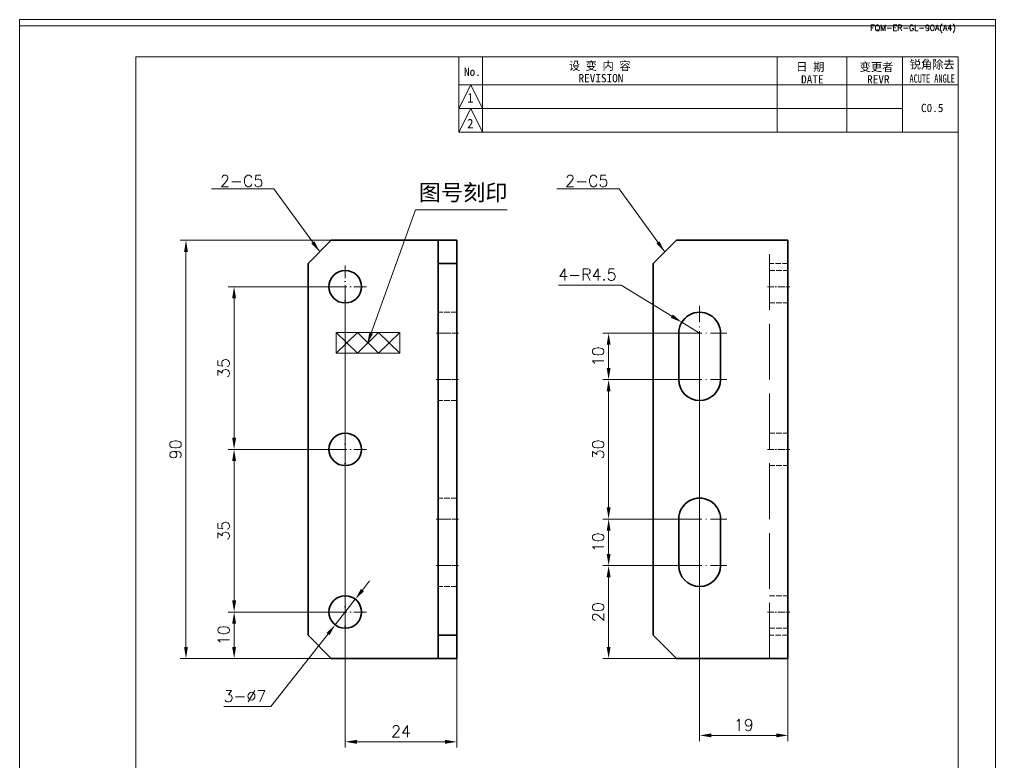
# Model space of a CAD drawing. Header units: millimetres. Extents: x -162325 to -83245, y 277409 to 326486.
# Drawn here: x -161601.6 to -161391.6, y 301376.7 to 301536.3 of the extents above; entities that cross this region are included whole.
import ezdxf
from ezdxf.enums import TextEntityAlignment as Align

# ---------------------------------------------------------------- set-up
doc = ezdxf.new("R2010")
doc.units = ezdxf.units.MM
for name, pattern in [('CENTER2', [28.575, 19.05, -3.175, 3.175, -3.175]), ('DASHDOT', [18.5, 12, -3, 0.5, -3]), ('DASHED', [15, 12, -3]), ('DASHED2', [9.525, 6.35, -3.175])]:
    doc.linetypes.add(name, pattern=pattern)
for name, color, linetype, lineweight in [('A4', 3, 'Continuous', 20), ('中心线', 2, 'CENTER2', 13), ('图框', 7, 'Continuous', 20), ('尺寸线', 3, 'Continuous', 13), ('虚线', 2, 'DASHED2', 25)]:
    doc.layers.add(name, color=color, linetype=linetype, lineweight=lineweight)
doc.styles.add('CH-1', font='')
doc.styles.add('MX_NOTE_STANDARD', font='txt.shx', dxfattribs={"bigfont": 'extfont.shx'})
doc.styles.get("Standard").update_dxf_attribs({"font": 'txt', "bigfont": 'gbcbig.shx'})
doc.styles.get('CH-1').set_extended_font_data('SimSun')
doc.dimstyles.new('副本01', dxfattribs={"dimtxt": 2.5, "dimasz": 2.5, "dimexe": 1.25, "dimexo": 0, "dimgap": 1, "dimtad": 1, "dimdsep": 46, "dimtxsty": 'Standard', "dimcen": 1, "dimclrd": 3, "dimclre": 3, "dimclrt": 1, "dimadec": 1, "dimazin": 2, "dimtfac": 1, "dimtmove": 0, "dimatfit": 3, "dimfxl": 0, "dimtolj": 1, "dimlwd": -1, "dimlwe": -1, "dimarcsym": 0})
doc.dimstyles.new('副本01$3', dxfattribs={"dimtxt": 2.5, "dimasz": 2.5, "dimexe": 1.25, "dimexo": 0, "dimgap": 1, "dimtad": 1, "dimtih": 1, "dimtoh": 1, "dimdsep": 46, "dimtxsty": 'Standard', "dimcen": 1, "dimclrd": 3, "dimclre": 3, "dimclrt": 1, "dimadec": 1, "dimazin": 2, "dimtfac": 1, "dimtmove": 0, "dimatfit": 3, "dimfxl": 0, "dimtolj": 1, "dimlwd": -1, "dimlwe": -1, "dimarcsym": 0})
doc.dimstyles.new('副本01$4', dxfattribs={"dimtxt": 2.5, "dimasz": 2.5, "dimexe": 1.25, "dimexo": 0, "dimgap": 1, "dimtad": 1, "dimtih": 1, "dimtoh": 1, "dimdsep": 46, "dimtxsty": 'Standard', "dimcen": 1, "dimclrd": 3, "dimclre": 3, "dimclrt": 1, "dimadec": 1, "dimazin": 2, "dimtfac": 1, "dimtmove": 0, "dimatfit": 3, "dimfxl": 0, "dimtolj": 1, "dimlwd": -1, "dimlwe": -1, "dimarcsym": 0})

# ---------------------------------------------------------------- blocks, each defined once
blk = doc.blocks.new('1比1 竖框')
at = {"layer": '图框'}
for p, q in [((0, 0), (0, 297)), ((0, 297), (210, 297)), ((178, 297), (202, 297)), ((210, 297), (210, 0)), ((25, 289), (202, 289)), ((25, 10), (25, 289)), ((25, 272.79), (25, 289)), ((94.55, 272.79), (94.55, 289)), ((99.62, 289), (99.62, 272.79)), ((163, 289), (163, 272.79)), ((163, 289), (163, 272.79)), ((163, 289), (163, 272.79)), ((163, 289), (163, 272.79)), ((163, 289), (163, 272.79)), ((178, 289), (178, 272.79)), ((178, 289), (178, 272.79)), ((178, 289), (178, 272.79)), ((178, 289), (178, 272.79)), ((178, 289), (178, 272.79)), ((178, 289), (202, 289)), ((178, 289), (202, 289)), ((178, 289), (202, 289)), ((178, 289), (202, 289)), ((202, 289), (178, 289)), ((190, 289), (190, 272.79)), ((190, 289), (190, 272.79)), ((190, 289), (190, 272.79)), ((190, 289), (190, 272.79)), ((190, 289), (190, 272.79)), ((202, 289), (202, 10)), ((94.55, 277.86), (97.09, 282.93)), ((94.55, 282.93), (190, 282.93)), ((94.55, 282.93), (190, 282.93)), ((94.55, 282.93), (190, 282.93)), ((94.55, 282.93), (190, 282.93)), ((97.09, 282.93), (99.62, 277.86)), ((190, 282.93), (202, 282.93)), ((190, 282.93), (202, 282.93)), ((190, 282.93), (202, 282.93)), ((190, 282.93), (202, 282.93)), ((94.55, 272.79), (97.09, 277.86)), ((94.55, 277.86), (190, 277.86)), ((94.55, 277.86), (190, 277.86)), ((94.55, 277.86), (190, 277.86)), ((94.55, 277.86), (190, 277.86)), ((97.09, 277.86), (99.62, 272.79)), ((94.55, 272.79), (202, 272.79)), ((202, 272.79), (94.55, 272.79)), ((94.55, 272.79), (202, 272.79)), ((94.55, 272.79), (202, 272.79))]:
    blk.add_line(p, q, dxfattribs=at)
at = {"layer": '图框', "style": 'CH-1'}
for s, height, p in [('设 变 内 容', 1.775, (124.84, 287.09)), ('日 期', 1.775, (170.17, 286.84)), ('变更者', 1.775, (184.38, 286.84)), ('锐角除去', 1.775, (196.38, 287.37)), ('No.', 1.775, (97.45, 285.73)), ('REVISION', 1.775, (125.11, 284.38)), ('DATE', 1.775, (170.59, 284.13)), ('REVR', 1.775, (184.8, 284.13)), ('1', 2.03, (97, 280.16)), ('C0.5', 1.775, (196.38, 277.97)), ('2', 2.03, (97, 274.61))]:
    blk.add_text(s, height=height, dxfattribs=at).set_placement(p, align=Align.MIDDLE)
at = {"layer": '图框', "style": 'CH-1', "width": 0.7}
blk.add_text('ACUTE ANGLE', height=1.7746, dxfattribs=at).set_placement((196.38, 284.31), align=Align.MIDDLE)
at = {"layer": '图框', "insert": (192.25, 295), "char_height": 1.25, "width": 39, "attachment_point": 5}
blk.add_mtext('{\\Ftxt,@extfont2|c134;FQM-ER-GL-90A(A4)}', dxfattribs=at)
blk = doc.blocks.new('*D533')
at = {"layer": 'Defpoints', "color": 0, "transparency": 16777216}
for p in [(-161531.56, 301478.82), (-161507.56, 301408.14), (-161531.56, 301380.9)]:
    blk.add_point(p, dxfattribs=at)
at = {"layer": '尺寸线', "color": 3, "transparency": 16777216}
for p, q in [((-161531.56, 301478.82), (-161531.56, 301379.65)), ((-161507.56, 301408.14), (-161507.56, 301379.65)), ((-161510.06, 301380.9), (-161529.06, 301380.9))]:
    blk.add_line(p, q, dxfattribs=at)
for points in [[(-161529.06, 301381.32), (-161529.06, 301380.48), (-161531.56, 301380.9)], [(-161510.06, 301381.32), (-161510.06, 301380.48), (-161507.56, 301380.9)]]:
    blk.add_solid(points, dxfattribs=at)
at = {"layer": '尺寸线', "color": 1, "transparency": 16777216, "insert": (-161519.56, 301383.15), "char_height": 2.5, "attachment_point": 5}
blk.add_mtext('\\A1;24', dxfattribs=at)
blk = doc.blocks.new('*D534')
at = {"layer": 'Defpoints', "color": 0, "transparency": 16777216}
for p in [(-161555.47, 301408.82), (-161531.56, 301408.82), (-161524.56, 301398.82)]:
    blk.add_point(p, dxfattribs=at)
at = {"layer": '尺寸线', "color": 3, "transparency": 16777216}
for p, q in [((-161531.56, 301408.82), (-161556.72, 301408.82)), ((-161555.47, 301401.32), (-161555.47, 301406.32)), ((-161524.56, 301398.82), (-161556.72, 301398.82))]:
    blk.add_line(p, q, dxfattribs=at)
for points in [[(-161555.89, 301406.32), (-161555.05, 301406.32), (-161555.47, 301408.82)], [(-161555.89, 301401.32), (-161555.05, 301401.32), (-161555.47, 301398.82)]]:
    blk.add_solid(points, dxfattribs=at)
at = {"layer": '尺寸线', "color": 1, "transparency": 16777216, "insert": (-161557.72, 301403.82), "char_height": 2.5, "attachment_point": 5, "rotation": 90}
blk.add_mtext('\\A1;10', dxfattribs=at)
blk = doc.blocks.new('*D535')
at = {"layer": 'Defpoints', "color": 0, "transparency": 16777216}
for p in [(-161555.47, 301443.82), (-161531.56, 301443.82), (-161531.56, 301408.82)]:
    blk.add_point(p, dxfattribs=at)
at = {"layer": '尺寸线', "color": 3, "transparency": 16777216}
for p, q in [((-161531.56, 301443.82), (-161556.72, 301443.82)), ((-161555.47, 301411.32), (-161555.47, 301441.32)), ((-161531.56, 301408.82), (-161556.72, 301408.82))]:
    blk.add_line(p, q, dxfattribs=at)
for points in [[(-161555.89, 301441.32), (-161555.05, 301441.32), (-161555.47, 301443.82)], [(-161555.89, 301411.32), (-161555.05, 301411.32), (-161555.47, 301408.82)]]:
    blk.add_solid(points, dxfattribs=at)
at = {"layer": '尺寸线', "color": 1, "transparency": 16777216, "insert": (-161557.72, 301426.32), "char_height": 2.5, "attachment_point": 5, "rotation": 90}
blk.add_mtext('\\A1;35', dxfattribs=at)
blk = doc.blocks.new('*D536')
at = {"layer": 'Defpoints', "color": 0, "transparency": 16777216}
for p in [(-161555.47, 301478.82), (-161531.56, 301478.82), (-161531.56, 301443.82)]:
    blk.add_point(p, dxfattribs=at)
at = {"layer": '尺寸线', "color": 3, "transparency": 16777216}
for p, q in [((-161531.56, 301478.82), (-161556.72, 301478.82)), ((-161555.47, 301446.32), (-161555.47, 301476.32)), ((-161531.56, 301443.82), (-161556.72, 301443.82))]:
    blk.add_line(p, q, dxfattribs=at)
for points in [[(-161555.89, 301476.32), (-161555.05, 301476.32), (-161555.47, 301478.82)], [(-161555.89, 301446.32), (-161555.05, 301446.32), (-161555.47, 301443.82)]]:
    blk.add_solid(points, dxfattribs=at)
at = {"layer": '尺寸线', "color": 1, "transparency": 16777216, "insert": (-161557.72, 301461.32), "char_height": 2.5, "attachment_point": 5, "rotation": 90}
blk.add_mtext('\\A1;35', dxfattribs=at)
blk = doc.blocks.new('*D537')
at = {"layer": 'Defpoints', "color": 0, "transparency": 16777216}
for p in [(-161455.31, 301468.82), (-161436.31, 301412.32), (-161455.31, 301382.28)]:
    blk.add_point(p, dxfattribs=at)
at = {"layer": '尺寸线', "color": 3, "transparency": 16777216}
for p, q in [((-161455.31, 301468.82), (-161455.31, 301381.03)), ((-161436.31, 301412.32), (-161436.31, 301381.03)), ((-161438.81, 301382.28), (-161452.81, 301382.28))]:
    blk.add_line(p, q, dxfattribs=at)
for points in [[(-161452.81, 301382.7), (-161452.81, 301381.86), (-161455.31, 301382.28)], [(-161438.81, 301382.7), (-161438.81, 301381.86), (-161436.31, 301382.28)]]:
    blk.add_solid(points, dxfattribs=at)
at = {"layer": '尺寸线', "color": 1, "transparency": 16777216, "insert": (-161445.81, 301384.53), "char_height": 2.5, "attachment_point": 5}
blk.add_mtext('\\A1;19', dxfattribs=at)
blk = doc.blocks.new('*D538')
at = {"layer": 'Defpoints', "color": 0, "transparency": 16777216}
for p in [(-161529.4, 301411.58), (-161533.72, 301406.07)]:
    blk.add_point(p, dxfattribs=at)
at = {"layer": '尺寸线', "color": 3, "transparency": 16777216}
for p, q in [((-161527.86, 301413.54), (-161526.31, 301415.51)), ((-161529.4, 301411.58), (-161533.72, 301406.07)), ((-161547.54, 301388.47), (-161535.27, 301404.1)), ((-161557.71, 301388.47), (-161547.54, 301388.47))]:
    blk.add_line(p, q, dxfattribs=at)
for points in [[(-161528.18, 301413.8), (-161527.53, 301413.28), (-161529.4, 301411.58)], [(-161535.59, 301404.36), (-161534.94, 301403.85), (-161533.72, 301406.07)]]:
    blk.add_solid(points, dxfattribs=at)
at = {"layer": '尺寸线', "color": 1, "transparency": 16777216, "insert": (-161553.13, 301390.72), "char_height": 2.5, "attachment_point": 5, "style": 'MX_NOTE_STANDARD'}
blk.add_mtext('\\A1;\\A1;3-∅7', dxfattribs=at)
blk = doc.blocks.new('*D539')
at = {"layer": 'Defpoints', "color": 0, "transparency": 16777216}
for p in [(-161474.89, 301418.82), (-161455.31, 301418.82), (-161442.31, 301398.82)]:
    blk.add_point(p, dxfattribs=at)
at = {"layer": '尺寸线', "color": 3, "transparency": 16777216}
for p, q in [((-161455.31, 301418.82), (-161476.14, 301418.82)), ((-161474.89, 301401.32), (-161474.89, 301416.32)), ((-161442.31, 301398.82), (-161476.14, 301398.82))]:
    blk.add_line(p, q, dxfattribs=at)
for points in [[(-161475.3, 301416.32), (-161474.47, 301416.32), (-161474.89, 301418.82)], [(-161475.3, 301401.32), (-161474.47, 301401.32), (-161474.89, 301398.82)]]:
    blk.add_solid(points, dxfattribs=at)
at = {"layer": '尺寸线', "color": 1, "transparency": 16777216, "insert": (-161477.14, 301408.82), "char_height": 2.5, "attachment_point": 5, "rotation": 90}
blk.add_mtext('\\A1;20', dxfattribs=at)
blk = doc.blocks.new('*D540')
at = {"layer": 'Defpoints', "color": 0, "transparency": 16777216}
for p in [(-161474.89, 301428.82), (-161455.31, 301428.82), (-161455.31, 301418.82)]:
    blk.add_point(p, dxfattribs=at)
at = {"layer": '尺寸线', "color": 3, "transparency": 16777216}
for p, q in [((-161455.31, 301428.82), (-161476.14, 301428.82)), ((-161474.89, 301421.32), (-161474.89, 301426.32)), ((-161455.31, 301418.82), (-161476.14, 301418.82))]:
    blk.add_line(p, q, dxfattribs=at)
for points in [[(-161475.3, 301426.32), (-161474.47, 301426.32), (-161474.89, 301428.82)], [(-161475.3, 301421.32), (-161474.47, 301421.32), (-161474.89, 301418.82)]]:
    blk.add_solid(points, dxfattribs=at)
at = {"layer": '尺寸线', "color": 1, "transparency": 16777216, "insert": (-161477.14, 301423.82), "char_height": 2.5, "attachment_point": 5, "rotation": 90}
blk.add_mtext('\\A1;10', dxfattribs=at)
blk = doc.blocks.new('*D541')
at = {"layer": 'Defpoints', "color": 0, "transparency": 16777216}
for p in [(-161474.89, 301458.82), (-161455.31, 301458.82), (-161455.31, 301428.82)]:
    blk.add_point(p, dxfattribs=at)
at = {"layer": '尺寸线', "color": 3, "transparency": 16777216}
for p, q in [((-161455.31, 301458.82), (-161476.14, 301458.82)), ((-161474.89, 301431.32), (-161474.89, 301456.32)), ((-161455.31, 301428.82), (-161476.14, 301428.82))]:
    blk.add_line(p, q, dxfattribs=at)
for points in [[(-161475.3, 301456.32), (-161474.47, 301456.32), (-161474.89, 301458.82)], [(-161475.3, 301431.32), (-161474.47, 301431.32), (-161474.89, 301428.82)]]:
    blk.add_solid(points, dxfattribs=at)
at = {"layer": '尺寸线', "color": 1, "transparency": 16777216, "insert": (-161477.14, 301443.82), "char_height": 2.5, "attachment_point": 5, "rotation": 90}
blk.add_mtext('\\A1;30', dxfattribs=at)
blk = doc.blocks.new('*D542')
at = {"layer": 'Defpoints', "color": 0, "transparency": 16777216}
for p in [(-161474.89, 301468.82), (-161455.31, 301468.82), (-161455.31, 301458.82)]:
    blk.add_point(p, dxfattribs=at)
at = {"layer": '尺寸线', "color": 3, "transparency": 16777216}
for p, q in [((-161455.31, 301468.82), (-161476.14, 301468.82)), ((-161474.89, 301461.32), (-161474.89, 301466.32)), ((-161455.31, 301458.82), (-161476.14, 301458.82))]:
    blk.add_line(p, q, dxfattribs=at)
for points in [[(-161475.3, 301466.32), (-161474.47, 301466.32), (-161474.89, 301468.82)], [(-161475.3, 301461.32), (-161474.47, 301461.32), (-161474.89, 301458.82)]]:
    blk.add_solid(points, dxfattribs=at)
at = {"layer": '尺寸线', "color": 1, "transparency": 16777216, "insert": (-161477.14, 301463.82), "char_height": 2.5, "attachment_point": 5, "rotation": 90}
blk.add_mtext('\\A1;10', dxfattribs=at)
blk = doc.blocks.new('*D543')
at = {"layer": 'Defpoints', "color": 0, "transparency": 16777216}
for p in [(-161459.14, 301471.17), (-161455.31, 301468.82)]:
    blk.add_point(p, dxfattribs=at)
at = {"layer": '尺寸线', "color": 3, "transparency": 16777216}
for p, q in [((-161485.7, 301479.18), (-161472.2, 301479.18)), ((-161472.2, 301479.18), (-161461.27, 301472.48)), ((-161455.31, 301468.82), (-161459.14, 301471.17))]:
    blk.add_line(p, q, dxfattribs=at)
blk.add_solid([(-161461.06, 301472.84), (-161461.49, 301472.12), (-161459.14, 301471.17)], dxfattribs=at)
at = {"layer": '尺寸线', "color": 1, "transparency": 16777216, "insert": (-161479.45, 301481.43), "char_height": 2.5, "attachment_point": 5, "style": 'MX_NOTE_STANDARD'}
blk.add_mtext('\\A1;\\A1;4-R4.5', dxfattribs=at)
blk = doc.blocks.new('*D545')
at = {"layer": 'Defpoints', "color": 0, "transparency": 16777216}
for p in [(-161565.83, 301488.82), (-161534.56, 301488.82), (-161534.56, 301398.82)]:
    blk.add_point(p, dxfattribs=at)
at = {"layer": '尺寸线', "color": 3, "transparency": 16777216}
for p, q in [((-161534.56, 301488.82), (-161567.08, 301488.82)), ((-161565.83, 301401.32), (-161565.83, 301486.32)), ((-161534.56, 301398.82), (-161567.08, 301398.82))]:
    blk.add_line(p, q, dxfattribs=at)
for points in [[(-161566.24, 301486.32), (-161565.41, 301486.32), (-161565.83, 301488.82)], [(-161566.24, 301401.32), (-161565.41, 301401.32), (-161565.83, 301398.82)]]:
    blk.add_solid(points, dxfattribs=at)
at = {"layer": '尺寸线', "color": 1, "transparency": 16777216, "insert": (-161568.08, 301443.82), "char_height": 2.5, "attachment_point": 5, "rotation": 90}
blk.add_mtext('\\A1;90', dxfattribs=at)
blk = doc.blocks.new('G$C24B60D3F')
at = {"layer": '尺寸线', "color": 4}
for p, q in [((4.58, 0), (0, 4.41)), ((0, 0), (4.58, 4.41)), ((9.16, 4.41), (4.58, 0)), ((4.58, 4.41), (9.16, 0)), ((13.74, 0), (9.16, 4.41)), ((9.16, 0), (13.74, 4.41))]:
    blk.add_line(p, q, dxfattribs=at)
blk.add_lwpolyline([(0, 4.41), (13.74, 4.41), (13.74, 0), (0, 0)], close=True, dxfattribs=at)
at = {"layer": '尺寸线', "insert": (17.79, 36.32), "char_height": 3.5, "width": 45.9416, "attachment_point": 1, "style": 'CH-1'}
blk.add_mtext('{\\C4;图\\f宋体|b0|i0|c134|p2;号刻印}', dxfattribs=at)
at = {"layer": '尺寸线'}
blk.add_leader([(6.7, 1.95), (17.12, 30.85), (36.8, 30.85)], dimstyle='副本01', override={"dimgap": 1, "dimtad": 0, "dimarcsym": 0}, dxfattribs=at)

msp = doc.modelspace()

# ---------------------------------------------------------------- linework, layer by layer
at = {"color": 7, "lineweight": 35}
for p, q in [((-161539.561, 301483.823), (-161534.561, 301488.823)), ((-161514.561, 301488.823), (-161534.561, 301488.823)), ((-161511.561, 301488.823), (-161514.561, 301488.823)), ((-161511.561, 301483.823), (-161511.561, 301488.823)), ((-161507.561, 301488.823), (-161511.561, 301488.823)), ((-161507.561, 301488.823), (-161507.561, 301483.823)), ((-161460.306, 301488.823), (-161465.306, 301483.823)), ((-161442.306, 301488.823), (-161460.306, 301488.823)), ((-161436.306, 301488.823), (-161442.306, 301488.823)), ((-161436.306, 301488.823), (-161436.306, 301398.823)), ((-161539.561, 301403.823), (-161539.561, 301483.823)), ((-161507.561, 301483.823), (-161511.561, 301483.823)), ((-161511.561, 301403.823), (-161511.561, 301483.823)), ((-161507.561, 301483.823), (-161507.561, 301403.823)), ((-161465.306, 301483.823), (-161465.306, 301403.823)), ((-161459.806, 301468.823), (-161459.806, 301458.823)), ((-161450.806, 301458.823), (-161450.806, 301468.823)), ((-161459.806, 301428.823), (-161459.806, 301418.823)), ((-161450.806, 301418.823), (-161450.806, 301428.823)), ((-161534.561, 301398.823), (-161539.561, 301403.823)), ((-161511.561, 301403.823), (-161507.561, 301403.823)), ((-161511.561, 301398.823), (-161511.561, 301403.823)), ((-161507.561, 301403.823), (-161507.561, 301398.823)), ((-161465.306, 301403.823), (-161460.306, 301398.823)), ((-161534.561, 301398.823), (-161514.561, 301398.823)), ((-161514.561, 301398.823), (-161511.561, 301398.823)), ((-161511.561, 301398.823), (-161507.561, 301398.823)), ((-161442.306, 301398.823), (-161460.306, 301398.823)), ((-161442.306, 301398.823), (-161436.306, 301398.823))]:
    msp.add_line(p, q, dxfattribs=at)
for centre in [(-161531.561, 301478.823), (-161531.561, 301443.823), (-161531.561, 301408.823)]:
    msp.add_circle(centre, 3.5, dxfattribs=at)
for centre, start, end in [((-161455.306, 301468.823), 360, 180.00001), ((-161455.306, 301458.823), 180.00001, 360), ((-161455.306, 301428.823), 360, 180.00001), ((-161455.306, 301418.823), 180.00001, 360)]:
    msp.add_arc(centre, 4.5, start, end, dxfattribs=at)
at = {"layer": 'A4'}
msp.add_lwpolyline([(-161601.647, 301534.932), (-161391.647, 301534.932), (-161391.647, 301237.932), (-161601.647, 301237.932)], close=True, dxfattribs=at)
at = {"layer": '中心线', "linetype": 'DASHDOT', "lineweight": 13, "ltscale": 0.227501}
for p, q in [((-161531.561, 301483.373), (-161531.561, 301474.273)), ((-161531.561, 301448.373), (-161531.561, 301439.273)), ((-161531.561, 301413.373), (-161531.561, 301404.273))]:
    msp.add_line(p, q, dxfattribs=at)
at = {"layer": '中心线', "linetype": 'DASHDOT', "lineweight": 13, "ltscale": 0.227499}
for p, q in [((-161527.011, 301478.823), (-161536.111, 301478.823)), ((-161527.011, 301443.823), (-161536.111, 301443.823)), ((-161527.011, 301408.823), (-161536.111, 301408.823))]:
    msp.add_line(p, q, dxfattribs=at)
at = {"layer": '中心线', "linetype": 'DASHDOT', "lineweight": 13, "ltscale": 0.120007}
for p, q in [((-161440.706, 301478.823), (-161435.906, 301478.823)), ((-161440.706, 301443.823), (-161435.906, 301443.823)), ((-161440.706, 301408.823), (-161435.906, 301408.823))]:
    msp.add_line(p, q, dxfattribs=at)
at = {"layer": '中心线', "linetype": 'DASHDOT', "lineweight": 13, "ltscale": 0.2925}
for p, q in [((-161455.306, 301474.673), (-161455.306, 301462.973)), ((-161455.306, 301464.673), (-161455.306, 301452.973)), ((-161455.306, 301434.673), (-161455.306, 301422.973)), ((-161455.306, 301424.673), (-161455.306, 301412.973))]:
    msp.add_line(p, q, dxfattribs=at)
at = {"layer": '中心线', "linetype": 'DASHDOT', "lineweight": 13, "ltscale": 0.120013}
for p, q in [((-161507.161, 301468.823), (-161511.962, 301468.823)), ((-161507.161, 301458.823), (-161511.962, 301458.823)), ((-161507.161, 301428.823), (-161511.962, 301428.823)), ((-161507.161, 301418.823), (-161511.962, 301418.823))]:
    msp.add_line(p, q, dxfattribs=at)
at = {"layer": '中心线', "linetype": 'DASHDOT', "lineweight": 13, "ltscale": 0.292493}
for p, q in [((-161449.456, 301468.823), (-161461.156, 301468.823)), ((-161449.456, 301458.823), (-161461.156, 301458.823)), ((-161449.456, 301428.823), (-161461.156, 301428.823)), ((-161449.456, 301418.823), (-161461.156, 301418.823))]:
    msp.add_line(p, q, dxfattribs=at)
at = {"layer": '虚线', "linetype": 'DASHED', "lineweight": 13}
msp.add_line((-161440.306, 301398.823), (-161440.306, 301488.823), dxfattribs=at)
at = {"layer": '虚线', "linetype": 'DASHED', "lineweight": 13, "ltscale": 0.1}
for p, q in [((-161436.306, 301483.823), (-161440.306, 301483.823)), ((-161440.306, 301482.323), (-161436.306, 301482.323)), ((-161440.306, 301475.323), (-161436.306, 301475.323)), ((-161507.561, 301473.323), (-161511.561, 301473.323)), ((-161511.561, 301468.823), (-161507.561, 301468.823)), ((-161511.561, 301468.823), (-161507.561, 301468.823)), ((-161511.561, 301458.823), (-161507.561, 301458.823)), ((-161511.561, 301458.823), (-161507.561, 301458.823)), ((-161507.561, 301454.323), (-161511.561, 301454.323)), ((-161440.306, 301447.323), (-161436.306, 301447.323)), ((-161440.306, 301440.323), (-161436.306, 301440.323)), ((-161507.561, 301433.323), (-161511.561, 301433.323)), ((-161511.561, 301428.823), (-161507.561, 301428.823)), ((-161511.561, 301428.823), (-161507.561, 301428.823)), ((-161511.561, 301418.823), (-161507.561, 301418.823)), ((-161511.561, 301418.823), (-161507.561, 301418.823)), ((-161507.561, 301414.323), (-161511.561, 301414.323)), ((-161440.306, 301412.323), (-161436.306, 301412.323)), ((-161440.306, 301405.323), (-161436.306, 301405.323)), ((-161436.306, 301403.823), (-161440.306, 301403.823))]:
    msp.add_line(p, q, dxfattribs=at)

# ---------------------------------------------------------------- block references
at = {"layer": '图框'}
msp.add_blockref('1比1 竖框', (-161601.647, 301239.307), dxfattribs=at)
at = {"layer": '尺寸线'}
msp.add_blockref('G$C24B60D3F', (-161533.533, 301464.524), dxfattribs=at)

# ---------------------------------------------------------------- texts
at = {"layer": '尺寸线', "char_height": 2.5, "width": 10.70269, "attachment_point": 1, "style": 'MX_NOTE_STANDARD'}
for insert in [(-161558.506, 301502.822), (-161484.25, 301502.822)]:
    msp.add_mtext('{\\C1;2-C5}', dxfattribs=dict(at, insert=insert))

# ---------------------------------------------------------------- dimensions: what is measured, and where the dimension line sits
at = {"layer": '尺寸线'}
for base, p1, p2, picture, middle in [((-161565.828, 301488.823), (-161534.561, 301398.823), (-161534.561, 301488.823), '*D545', (-161568.078, 301443.823)), ((-161555.47, 301478.823), (-161531.561, 301443.823), (-161531.561, 301478.823), '*D536', (-161557.72, 301461.323)), ((-161474.885, 301468.823), (-161455.306, 301458.823), (-161455.306, 301468.823), '*D542', (-161477.135, 301463.823)), ((-161474.885, 301458.823), (-161455.306, 301428.823), (-161455.306, 301458.823), '*D541', (-161477.135, 301443.823)), ((-161555.47, 301443.823), (-161531.561, 301408.823), (-161531.561, 301443.823), '*D535', (-161557.72, 301426.323)), ((-161474.885, 301428.823), (-161455.306, 301418.823), (-161455.306, 301428.823), '*D540', (-161477.135, 301423.823)), ((-161474.885, 301418.823), (-161442.306, 301398.823), (-161455.306, 301418.823), '*D539', (-161477.135, 301408.823)), ((-161555.47, 301408.823), (-161524.561, 301398.823), (-161531.561, 301408.823), '*D534', (-161557.72, 301403.823))]:
    dim = msp.add_linear_dim(base=base, p1=p1, p2=p2, angle=90, dimstyle='副本01', dxfattribs=at)
    dim.commit()
    dim.dimension.update_dxf_attribs({"geometry": picture, "text_midpoint": middle})
dim = msp.add_radius_dim(center=(-161455.306, 301468.823), mpoint=(-161459.143, 301471.174), text='\\A1;4-<>', dimstyle='副本01$4', override={"dimtxsty": 'MX_NOTE_STANDARD'}, dxfattribs=at)
dim.commit()
dim.dimension.update_dxf_attribs({"geometry": '*D543', "text_midpoint": (-161479.453, 301479.176), "dimtype": 164})
for base, p1, p2, picture, middle in [((-161531.561, 301380.899), (-161507.561, 301408.14), (-161531.561, 301478.823), '*D533', (-161519.561, 301383.149)), ((-161455.306, 301382.281), (-161436.306, 301412.323), (-161455.306, 301468.823), '*D537', (-161445.806, 301384.531))]:
    dim = msp.add_linear_dim(base=base, p1=p1, p2=p2, dimstyle='副本01', dxfattribs=at)
    dim.commit()
    dim.dimension.update_dxf_attribs({"geometry": picture, "text_midpoint": middle})
dim = msp.add_diameter_dim_2p(p1=(-161529.4, 301411.576), p2=(-161533.723, 301406.07), text='\\A1;3-<>', dimstyle='副本01$3', override={"dimtxsty": 'MX_NOTE_STANDARD'}, dxfattribs=at)
dim.commit()
dim.dimension.update_dxf_attribs({"geometry": '*D538', "text_midpoint": (-161553.125, 301388.471), "dimtype": 163})

# ---------------------------------------------------------------- leaders
for points in [[(-161537.061, 301486.323), (-161546.9, 301499.906), (-161560.311, 301499.906)], [(-161462.806, 301486.323), (-161472.645, 301499.906), (-161486.056, 301499.906)]]:
    msp.add_leader(points, dimstyle='副本01', override={"dimgap": 1, "dimtad": 0}, dxfattribs=at)

doc.saveas('drawing.dxf')
